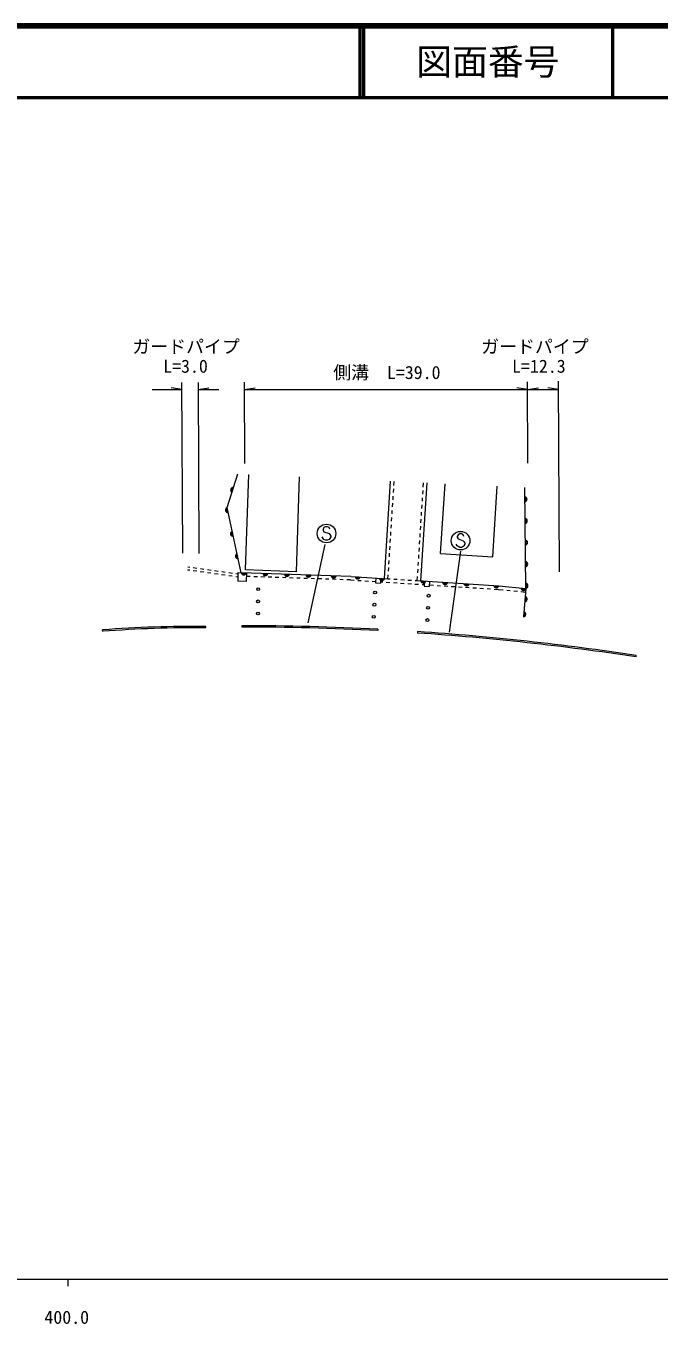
# Model space of a CAD drawing. Units: millimetres on the paper, with parts at other scales. Extents: x 40 to 680, y 20 to 380.
# Drawn here: x 462.2 to 550.5, y 198.7 to 380 of the extents above; entities that cross this region are included whole.
import ezdxf
from ezdxf.enums import TextEntityAlignment as Align

# ---------------------------------------------------------------- set-up
doc = ezdxf.new("R2010")
doc.units = ezdxf.units.MM
for name, color, linetype, lineweight in [('M-BGD', 7, 'Continuous', 13), ('M-STR-HTXT', 7, 'Continuous', 13), ('M-STR-STRC', 7, 'Continuous', 13), ('M-TTL', 2, 'Continuous', 140), ('M-TTL-BAND', 7, 'Continuous', 13), ('M-TTL-LINE', 7, 'Continuous', 50)]:
    doc.layers.add(name, color=color, linetype=linetype, lineweight=lineweight)
doc.layers.add('M-TTL-TXT', color=7, linetype='Continuous')
doc.styles.add('ＭＳ ゴシック', font='')
doc.styles.get('ＭＳ ゴシック').set_extended_font_data('MS Gothic')

msp = doc.modelspace()

# ---------------------------------------------------------------- linework, layer by layer
at = {"layer": 'M-BGD'}
for p, q in [((484.025, 306.382), (483.929, 330.228)), ((486.312, 306.336), (486.217, 330.19)), ((492.696, 318.906), (492.651, 330.248)), ((532.209, 318.954), (532.163, 330.296)), ((536.598, 303.747), (536.492, 330.389)), ((479.782, 329.234), (483.933, 329.234)), ((483.933, 329.234), (482.433, 329.484)), ((486.195, 329.234), (487.695, 329.484)), ((486.195, 329.234), (489.06, 329.234)), ((492.655, 329.234), (494.155, 329.484)), ((492.655, 329.234), (532.168, 329.234)), ((532.168, 329.234), (530.668, 329.484)), ((532.168, 329.234), (533.668, 329.484)), ((532.168, 329.234), (536.466, 329.234)), ((536.466, 329.234), (534.966, 329.484)), ((490.215, 312.732), (491.742, 317.429)), ((492.806, 304.025), (493.252, 317.358)), ((499.902, 303.788), (500.345, 317.019)), ((512.175, 302.835), (513.042, 316.42)), ((513.506, 315.837), (513.542, 316.396)), ((517.265, 302.51), (518.137, 316.179)), ((517.6, 315.609), (517.637, 316.202)), ((520.014, 306.343), (520.635, 316.06)), ((527.3, 305.878), (527.927, 315.716)), ((531.918, 301.429), (531.772, 315.532)), ((513.378, 313.841), (513.41, 314.34)), ((513.442, 314.839), (513.474, 315.338)), ((517.472, 313.613), (517.504, 314.112)), ((517.536, 314.611), (517.568, 315.11)), ((492.193, 303.645), (490.215, 312.732)), ((513.251, 311.845), (513.283, 312.344)), ((513.315, 312.843), (513.347, 313.342)), ((517.345, 311.617), (517.377, 312.116)), ((517.409, 312.615), (517.44, 313.114)), ((513.124, 309.849), (513.156, 310.348)), ((513.187, 310.847), (513.219, 311.346)), ((517.218, 309.621), (517.249, 310.12)), ((517.281, 310.619), (517.313, 311.118)), ((512.996, 307.853), (513.028, 308.352)), ((513.06, 308.851), (513.092, 309.35)), ((517.154, 308.623), (517.186, 309.122)), ((512.933, 306.855), (512.965, 307.354)), ((517.027, 306.628), (517.058, 307.127)), ((517.09, 307.625), (517.122, 308.124)), ((512.805, 304.859), (512.837, 305.358)), ((512.869, 305.857), (512.901, 306.356)), ((516.899, 304.632), (516.931, 305.131)), ((516.963, 305.63), (516.995, 306.129)), ((520.014, 306.343), (527.3, 305.878)), ((485.003, 303.978), (484.719, 304.018)), ((485.017, 304.392), (484.733, 304.432)), ((485.993, 303.838), (485.498, 303.908)), ((486.007, 304.253), (485.512, 304.322)), ((486.983, 303.698), (486.488, 303.768)), ((486.997, 304.113), (486.502, 304.183)), ((487.973, 303.558), (487.478, 303.628)), ((487.987, 303.973), (487.492, 304.043)), ((488.963, 303.418), (488.468, 303.488)), ((488.977, 303.833), (488.482, 303.903)), ((489.954, 303.278), (489.459, 303.348)), ((489.967, 303.693), (489.472, 303.763)), ((490.944, 303.138), (490.449, 303.208)), ((490.958, 303.553), (490.463, 303.623)), ((491.722, 303.028), (491.439, 303.068)), ((491.736, 303.443), (491.453, 303.483)), ((491.744, 303.66), (491.703, 302.461)), ((491.744, 303.66), (492.193, 303.645)), ((507.485, 303.134), (492.193, 303.645)), ((499.902, 303.788), (492.806, 304.025)), ((492.943, 303.62), (492.903, 302.421)), ((493.447, 303.103), (492.926, 303.12)), ((494.447, 303.069), (493.947, 303.086)), ((495.446, 303.036), (494.946, 303.053)), ((496.445, 303.003), (495.946, 303.019)), ((497.445, 302.969), (496.945, 302.986)), ((498.444, 302.936), (497.945, 302.952)), ((499.444, 302.902), (498.944, 302.919)), ((500.443, 302.869), (499.943, 302.886)), ((501.443, 302.836), (500.943, 302.852)), ((502.442, 302.802), (501.942, 302.819)), ((503.441, 302.769), (502.942, 302.785)), ((504.441, 302.735), (503.941, 302.752)), ((507.485, 303.134), (512.674, 302.803)), ((510.978, 302.911), (510.933, 302.212)), ((511.676, 302.866), (511.632, 302.168)), ((512.674, 302.803), (512.71, 303.362)), ((512.674, 302.803), (512.974, 302.784)), ((512.742, 303.861), (512.774, 304.36)), ((513.473, 302.752), (513.972, 302.72)), ((516.766, 302.542), (516.804, 303.135)), ((516.836, 303.634), (516.867, 304.133)), ((492.903, 302.421), (491.703, 302.461)), ((505.44, 302.702), (504.941, 302.719)), ((506.44, 302.669), (505.94, 302.685)), ((507.46, 302.634), (506.94, 302.652)), ((507.46, 302.634), (507.956, 302.603)), ((508.455, 302.571), (508.954, 302.539)), ((509.453, 302.507), (509.952, 302.475)), ((510.451, 302.444), (510.946, 302.412)), ((510.933, 302.212), (511.632, 302.168)), ((511.644, 302.367), (511.944, 302.348)), ((512.443, 302.317), (512.942, 302.285)), ((513.441, 302.253), (513.94, 302.221)), ((514.439, 302.189), (514.938, 302.157)), ((514.471, 302.688), (514.97, 302.656)), ((515.437, 302.125), (515.936, 302.094)), ((515.468, 302.624), (515.967, 302.593)), ((516.435, 302.062), (516.934, 302.03)), ((516.466, 302.561), (516.766, 302.542)), ((516.766, 302.542), (528.138, 301.816)), ((517.433, 301.998), (517.732, 301.979)), ((517.764, 302.478), (517.719, 301.779)), ((517.719, 301.779), (518.418, 301.735)), ((518.462, 302.433), (518.418, 301.735)), ((518.431, 301.934), (519.022, 301.897)), ((519.521, 301.865), (520.02, 301.833)), ((520.519, 301.801), (521.018, 301.769)), ((521.517, 301.738), (522.016, 301.706)), ((522.515, 301.674), (523.014, 301.642)), ((523.513, 301.61), (524.012, 301.578)), ((524.511, 301.546), (525.01, 301.515)), ((525.509, 301.483), (526.008, 301.451)), ((526.507, 301.419), (527.006, 301.387)), ((527.505, 301.355), (528.096, 301.318)), ((528.096, 301.318), (528.743, 301.252)), ((528.138, 301.816), (531.918, 301.429)), ((529.24, 301.201), (529.738, 301.15)), ((530.235, 301.099), (530.732, 301.048)), ((531.23, 300.997), (531.876, 300.931)), ((531.918, 301.429), (531.586, 297.49)), ((472.864, 295.455), (472.849, 295.655)), ((487.278, 295.939), (487.28, 296.139)), ((492.275, 296.245), (492.275, 296.045)), ((511.272, 295.75), (511.262, 295.551)), ((516.812, 295.42), (516.799, 295.22)), ((547.297, 291.879), (547.327, 292.076))]:
    msp.add_line(p, q, dxfattribs=at)
for centre in [(494.557, 301.338), (510.868, 300.878), (494.546, 299.638), (510.776, 299.18), (518.353, 300.427), (494.534, 297.938), (510.684, 297.483), (518.265, 298.729), (518.177, 297.032)]:
    msp.add_circle(centre, 0.2, dxfattribs=at)
for centre, radius, start, end in [((491.066, 315.174), 0.354, 80.79688, 243.20206), ((491.066, 315.174), 0.283, 83.02092, 240.97802), ((491.066, 315.174), 0.212, 86.76724, 237.23169), ((491.066, 315.174), 0.142, 94.47897, 229.51996), ((491.066, 315.174), 0.1, 104.79664, 219.2023), ((531.735, 313.888), 0.354, 279.38941, 81.79458), ((531.735, 313.888), 0.283, 281.61344, 79.57055), ((531.735, 313.888), 0.212, 285.35977, 75.82422), ((531.735, 313.888), 0.142, 293.0715, 68.11249), ((531.735, 313.888), 0.1, 303.38916, 57.79483), ((490.343, 312.402), 0.354, 111.07718, 273.48236), ((490.343, 312.402), 0.283, 113.30122, 271.25832), ((490.343, 312.402), 0.212, 117.04754, 267.51199), ((490.343, 312.402), 0.142, 124.75927, 259.80026), ((490.343, 312.402), 0.1, 135.07693, 249.4826), ((531.766, 310.871), 0.354, 279.38941, 81.79458), ((531.766, 310.871), 0.283, 281.61344, 79.57055), ((531.766, 310.871), 0.212, 285.35977, 75.82422), ((531.766, 310.871), 0.142, 293.0715, 68.11249), ((531.766, 310.871), 0.1, 303.38916, 57.79483), ((491.065, 309.082), 0.354, 111.07718, 273.48236), ((491.065, 309.082), 0.283, 113.30122, 271.25832), ((491.065, 309.082), 0.212, 117.04754, 267.51199), ((491.065, 309.082), 0.142, 124.75927, 259.80026), ((491.065, 309.082), 0.1, 135.07693, 249.4826), ((531.797, 307.854), 0.354, 279.38941, 81.79458), ((531.797, 307.854), 0.283, 281.61344, 79.57055), ((531.797, 307.854), 0.212, 285.35977, 75.82422), ((531.797, 307.854), 0.142, 293.0715, 68.11249), ((531.797, 307.854), 0.1, 303.38916, 57.79483), ((491.746, 305.954), 0.354, 111.07718, 273.48236), ((491.746, 305.954), 0.283, 113.30122, 271.25832), ((491.746, 305.954), 0.212, 117.04754, 267.51199), ((491.746, 305.954), 0.142, 124.75927, 259.80026), ((491.746, 305.954), 0.1, 135.07693, 249.4826), ((531.829, 304.837), 0.354, 279.38941, 81.79458), ((531.829, 304.837), 0.283, 281.61344, 79.57055), ((531.829, 304.837), 0.212, 285.35977, 75.82422), ((531.829, 304.837), 0.142, 293.0715, 68.11249), ((531.829, 304.837), 0.1, 303.38916, 57.79483), ((492.545, 303.687), 0.354, 186.88326, 349.28844), ((492.545, 303.687), 0.283, 189.1073, 347.0644), ((492.545, 303.687), 0.212, 192.85362, 343.31807), ((492.545, 303.687), 0.142, 200.56535, 335.60634), ((492.545, 303.687), 0.1, 210.88301, 325.28868), ((495.561, 303.587), 0.354, 186.88326, 349.28844), ((495.561, 303.587), 0.283, 189.1073, 347.0644), ((495.561, 303.587), 0.212, 192.85362, 343.31807), ((495.561, 303.587), 0.142, 200.56535, 335.60634), ((495.561, 303.587), 0.1, 210.88301, 325.28868), ((498.576, 303.486), 0.354, 186.88326, 349.28844), ((498.576, 303.486), 0.283, 189.1073, 347.0644), ((498.576, 303.486), 0.212, 192.85362, 343.31807), ((498.576, 303.486), 0.142, 200.56535, 335.60634), ((498.576, 303.486), 0.1, 210.88301, 325.28868), ((501.592, 303.385), 0.354, 186.88326, 349.28844), ((501.592, 303.385), 0.283, 189.1073, 347.0644), ((501.592, 303.385), 0.212, 192.85362, 343.31807), ((501.592, 303.385), 0.142, 200.56535, 335.60634), ((501.592, 303.385), 0.1, 210.88301, 325.28868), ((505.077, 303.269), 0.354, 186.88326, 349.28844), ((505.077, 303.269), 0.283, 189.1073, 347.0644), ((505.077, 303.269), 0.212, 192.85362, 343.31807), ((505.077, 303.269), 0.142, 200.56535, 335.60634), ((505.077, 303.269), 0.1, 210.88301, 325.28868), ((508.454, 303.126), 0.354, 185.14654, 347.55171), ((508.454, 303.126), 0.283, 187.37057, 345.32768), ((508.454, 303.126), 0.212, 191.1169, 341.58135), ((508.454, 303.126), 0.142, 198.82863, 333.86962), ((508.454, 303.126), 0.1, 209.14629, 323.55196), ((511.829, 302.911), 0.354, 185.14654, 347.55171), ((511.829, 302.911), 0.283, 187.37057, 345.32768), ((511.829, 302.911), 0.212, 191.1169, 341.58135), ((511.829, 302.911), 0.142, 198.82863, 333.86962), ((511.829, 302.911), 0.1, 209.14629, 323.55196), ((517.618, 302.542), 0.354, 185.14654, 347.55171), ((517.618, 302.542), 0.283, 187.37057, 345.32768), ((517.618, 302.542), 0.212, 191.1169, 341.58135), ((517.618, 302.542), 0.142, 198.82863, 333.86962), ((517.618, 302.542), 0.1, 209.14629, 323.55196), ((520.629, 302.349), 0.354, 185.14654, 347.55171), ((520.629, 302.349), 0.283, 187.37057, 345.32768), ((520.629, 302.349), 0.212, 191.1169, 341.58135), ((520.629, 302.349), 0.142, 198.82863, 333.86962), ((520.629, 302.349), 0.1, 209.14629, 323.55196), ((523.64, 302.157), 0.354, 185.14654, 347.55171), ((523.64, 302.157), 0.283, 187.37057, 345.32768), ((523.64, 302.157), 0.212, 191.1169, 341.58135), ((523.64, 302.157), 0.142, 198.82863, 333.86962), ((523.64, 302.157), 0.1, 209.14629, 323.55196), ((527.792, 301.892), 0.354, 185.14654, 347.55171), ((527.792, 301.892), 0.283, 187.37057, 345.32768), ((527.792, 301.892), 0.212, 191.1169, 341.58135), ((527.792, 301.892), 0.142, 198.82863, 333.86962), ((527.792, 301.892), 0.1, 209.14629, 323.55196), ((531.575, 301.519), 0.354, 182.95101, 345.35619), ((531.575, 301.519), 0.283, 185.17505, 343.13215), ((531.575, 301.519), 0.212, 188.92138, 339.38583), ((531.575, 301.519), 0.142, 196.63311, 331.6741), ((531.575, 301.519), 0.1, 206.95077, 321.35643), ((531.86, 301.819), 0.354, 279.38941, 81.79458), ((531.86, 301.819), 0.283, 281.61344, 79.57055), ((531.86, 301.819), 0.212, 285.35977, 75.82422), ((531.86, 301.819), 0.142, 293.0715, 68.11249), ((531.86, 301.819), 0.1, 303.38916, 57.79483), ((531.74, 299.964), 0.354, 273.9805, 76.38567), ((531.74, 299.964), 0.283, 276.20453, 74.16164), ((531.74, 299.964), 0.212, 279.95086, 70.41531), ((531.74, 299.964), 0.142, 287.66259, 62.70358), ((531.74, 299.964), 0.1, 297.98025, 52.38592), ((531.561, 297.843), 0.354, 273.9805, 76.38567), ((531.561, 297.843), 0.283, 276.20453, 74.16164), ((531.561, 297.843), 0.212, 279.95086, 70.41531), ((531.561, 297.843), 0.142, 287.66259, 62.70358), ((531.561, 297.843), 0.1, 297.98025, 52.38592), ((485.653, 129.193), 166.954, 89.44171, 94.39849), ((485.653, 129.193), 166.754, 89.44171, 94.39849), ((492.247, -69.713), 365.959, 87.01996, 89.99565), ((492.247, -69.713), 365.759, 87.01996, 89.99565), ((492.247, -69.713), 365.759, 81.34356, 86.15102), ((492.247, -69.713), 365.959, 81.34356, 86.15102)]:
    msp.add_arc(centre, radius, start, end, dxfattribs=at)
at = {"layer": 'M-STR-STRC'}
for p, q in [((503.98, 310.06), (503.744, 309.942)), ((504.217, 310.06), (503.98, 310.06)), ((504.453, 309.942), (504.217, 310.06)), ((503.626, 308.405), (503.508, 308.642)), ((503.744, 309.942), (503.626, 309.705)), ((503.626, 309.705), (503.626, 309.587)), ((503.626, 309.587), (503.744, 309.351)), ((503.744, 308.287), (503.626, 308.405)), ((503.744, 309.351), (504.453, 309.114)), ((503.98, 308.169), (503.744, 308.287)), ((504.453, 308.287), (504.217, 308.169)), ((504.571, 309.705), (504.453, 309.942)), ((504.453, 309.114), (504.571, 308.996)), ((504.571, 308.405), (504.453, 308.287)), ((504.571, 308.996), (504.69, 308.76)), ((504.69, 308.642), (504.571, 308.405)), ((504.69, 308.76), (504.69, 308.642)), ((522.45, 308.944), (522.332, 308.707)), ((522.332, 308.707), (522.332, 308.589)), ((522.332, 308.589), (522.45, 308.353)), ((522.687, 309.062), (522.45, 308.944)), ((522.45, 308.353), (523.159, 308.116)), ((522.923, 309.062), (522.687, 309.062)), ((523.159, 308.944), (522.923, 309.062)), ((523.278, 308.707), (523.159, 308.944)), ((503.845, 307.576), (501.512, 296.627)), ((504.217, 308.169), (503.98, 308.169)), ((522.78, 306.639), (521.212, 295.356)), ((522.332, 307.407), (522.214, 307.644)), ((522.45, 307.289), (522.332, 307.407)), ((522.687, 307.171), (522.45, 307.289)), ((522.923, 307.171), (522.687, 307.171)), ((523.159, 307.289), (522.923, 307.171)), ((523.159, 308.116), (523.278, 307.998)), ((523.278, 307.407), (523.159, 307.289)), ((523.278, 307.998), (523.396, 307.762)), ((523.396, 307.644), (523.278, 307.407)), ((523.396, 307.762), (523.396, 307.644))]:
    msp.add_line(p, q, dxfattribs=at)
for centre in [(504.099, 309.114), (522.805, 308.116)]:
    msp.add_circle(centre, 1.3, dxfattribs=at)
at = {"layer": 'M-TTL'}
msp.add_line((680, 380), (40, 380), dxfattribs=at)
at = {"layer": 'M-TTL-BAND'}
for p, q in [((40, 205), (579, 205)), ((468, 205), (468, 204))]:
    msp.add_line(p, q, dxfattribs=at)
at = {"layer": 'M-TTL-LINE'}
for p, q in [((508.747, 380), (508.747, 370)), ((509.247, 380), (509.247, 370)), ((543.997, 380), (543.997, 370)), ((40, 370), (680, 370))]:
    msp.add_line(p, q, dxfattribs=at)

# ---------------------------------------------------------------- texts
at = {"layer": 'M-STR-HTXT', "style": 'ＭＳ ゴシック'}
for s, p in [('ガードパイプ', (484.494, 333.756)), ('ガードパイプ', (533.184, 333.756)), ('L=3.0', (484.42, 331.019)), ('側溝\u3000L=39.0', (512.517, 330.142)), ('L=12.3', (533.734, 331.019))]:
    msp.add_text(s, height=1.833, dxfattribs=at).set_placement(p, align=Align.BOTTOM_CENTER)
at = {"layer": 'M-TTL-BAND', "style": 'ＭＳ ゴシック'}
msp.add_text('400.0', height=1.833, dxfattribs=at).set_placement((467.844, 198.195), align=Align.BOTTOM_CENTER)
at = {"layer": 'M-TTL-TXT', "style": 'ＭＳ ゴシック'}
msp.add_text('図面番号', height=3.666, dxfattribs=at).set_placement((526.622, 375), align=Align.MIDDLE_CENTER)

doc.saveas('drawing.dxf')
